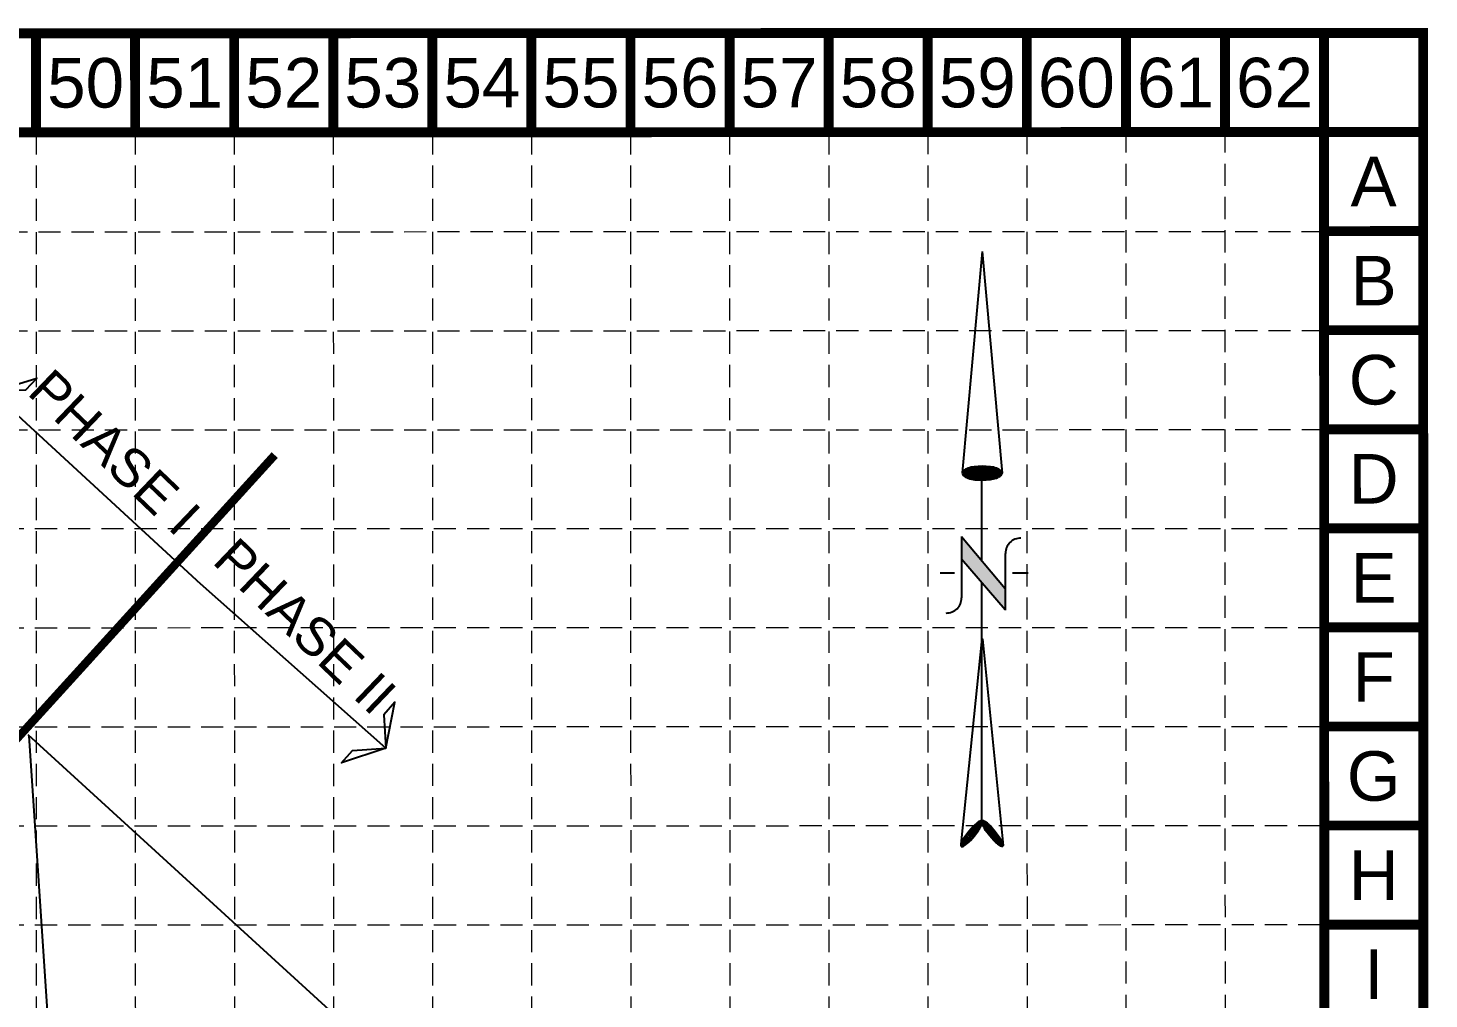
# Model space of a CAD drawing. Extents: x -500 to 2880, y -1767 to 500.
# Drawn here: x 2209 to 2880, y -327 to 138 of the extents above; entities that cross this region are included whole.
import ezdxf
from ezdxf.enums import TextEntityAlignment as Align

# ---------------------------------------------------------------- set-up
doc = ezdxf.new("R2010")
doc.units = 0
doc.header["$LTSCALE"] = 25
doc.header["$MEASUREMENT"] = 0
doc.linetypes.add('DASHED', pattern=[0.75, 0.5, -0.25])
doc.linetypes.add('HIDDEN', pattern=[0.375, 0.25, -0.125])
for name, color, linetype in [('BASE', 7, 'CONTINUOUS'), ('GRID', 254, 'HIDDEN'), ('NARROW', 7, 'CONTINUOUS'), ('P-LOTS', 1, 'CONTINUOUS'), ('PHASELINE', 9, 'DASHED')]:
    doc.layers.add(name, color=color, linetype=linetype)
doc.styles.get("Standard").update_dxf_attribs({"font": 'ARIAL.TTF'})

# ---------------------------------------------------------------- blocks, each defined once
blk = doc.blocks.new('North Arrow')
at = {"layer": 'NARROW'}
for p, q in [((32.43, 3.06), (32.43, 4.63)), ((0, 0), (22.36, 2)), ((28.77, -2.09), (34.02, 2.32)), ((36.18, 2.33), (30.46, 2.33)), ((36.16, 2.32), (31.04, -2.09)), ((39.1, 0.01), (59.96, 2.11)), ((0, 0), (22.33, -2.02)), ((31.2, -0.05), (21.66, -0.05)), ((21.66, -0.05), (21.66, -0.05)), ((57.45, -0.05), (33.41, -0.05)), ((59.83, -2.14), (39.04, -0.01)), ((57.69, -0.03), (57.77, -0.01)), ((57.77, -0.05), (57.69, -0.03)), ((28.77, -2.09), (34.95, -2.09)), ((32.43, -4.26), (32.43, -2.8))]:
    blk.add_line(p, q, dxfattribs=at)
blk.add_lwpolyline([(22.36, -2.03), (22.59, -1.93, 0.091577), (22.87, -1.44, 0.048306), (23.03, -0.75), (23.07, -0.01), (23.01, 0.82, 0.048306), (22.87, 1.42, 0.091577), (22.59, 1.91), (22.36, 2.01), (22.14, 1.91, 0.091577), (21.86, 1.42, 0.048306), (21.72, 0.82), (21.66, -0.01), (21.72, -0.83, 0.048306), (21.86, -1.44, 0.091577), (22.14, -1.93)], format="xyb", close=True, dxfattribs=at)
for points in [[(57.46, -0.03), (57.44, 0.08, -0.066818), (57.67, 0.47, -0.03073), (58.01, 0.84), (58.52, 1.29), (59.07, 1.7, -0.03073), (59.5, 1.95, -0.066818), (59.93, 2.1), (60.04, 2.06)], [(60.04, 2.06), (60.05, 1.95, -0.066818), (59.82, 1.56, -0.03073), (59.43, 1.14), (58.97, 0.74), (58.42, 0.33, -0.03073), (57.99, 0.08, -0.036692), (57.76, -0.02)], [(57.46, -0.04), (57.44, -0.15, 0.066818), (57.67, -0.54, 0.03073), (58.01, -0.9), (58.52, -1.36), (59.07, -1.77, 0.03073), (59.5, -2.02, 0.066818), (59.93, -2.17), (60.04, -2.13)], [(60.04, -2.13), (60.05, -2.01, 0.066818), (59.82, -1.63, 0.03073), (59.43, -1.2), (58.97, -0.8), (58.42, -0.4, 0.03073), (57.99, -0.15, 0.036692), (57.76, -0.05)]]:
    blk.add_lwpolyline(points, format="xyb", dxfattribs=at)
for centre, start, end in [((30.46, 3.86), 178.8769, 270), ((34.95, -3.62), 358.8769, 90)]:
    blk.add_arc(centre, 1.53, start, end, dxfattribs=at)
for points in [[(23.07, -0.05), (21.72, 0.82), (23.02, 0.75), (21.85, 1.42)], [(23.02, 0.75), (21.85, 1.42), (22.87, 1.44), (22.14, 1.91)], [(22.87, 1.44), (22.14, 1.91), (22.59, 1.91), (22.36, 2)], [(31.05, -2.09), (36.15, 2.36), (28.75, -2.06), (34.01, 2.36)], [(58.52, 1.3), (59.05, 0.81), (58.7, 1.42), (59.26, 0.99)], [(59.26, 1), (58.69, 1.42), (59.45, 1.15), (59, 1.65)], [(59.45, 1.15), (59, 1.65), (59.62, 1.34), (59.28, 1.82)], [(59.62, 1.34), (59.28, 1.82), (59.81, 1.55), (59.49, 1.95)], [(59.81, 1.55), (59.49, 1.95), (59.93, 1.73), (59.69, 2.04)], [(59.93, 1.73), (59.69, 2.04), (60.05, 1.94), (59.93, 2.1)], [(60.05, 1.94), (59.93, 2.1), (60.04, 2.06)], [(23.03, -0.76), (21.67, -0.05), (23.07, -0.05), (21.72, 0.82)], [(57.44, 0.08), (57.7, -0.01), (57.5, 0.21), (57.77, -0.01)], [(57.45, -0.04), (57.69, -0.02), (57.44, 0.08), (57.7, -0.01)], [(57.5, 0.21), (57.77, -0.01), (57.6, 0.39), (57.94, 0.06)], [(57.6, 0.39), (57.94, 0.06), (57.68, 0.5), (58.07, 0.13)], [(57.68, 0.5), (58.07, 0.13), (57.84, 0.66), (58.29, 0.26)], [(57.84, 0.66), (58.29, 0.26), (58.03, 0.86), (58.52, 0.41)], [(58.03, 0.86), (58.52, 0.41), (58.26, 1.07), (58.73, 0.57)], [(58.26, 1.07), (58.73, 0.57), (58.52, 1.3), (59.05, 0.81)], [(22.87, -1.44), (21.72, -0.87), (23.03, -0.76), (21.67, -0.05)], [(22.58, -1.93), (21.86, -1.45), (22.87, -1.44), (21.72, -0.87)], [(57.44, -0.14), (57.69, -0.02), (57.45, -0.04), (57.69, -0.02)], [(57.46, -0.19), (57.7, -0.03), (57.44, -0.14), (57.69, -0.02)], [(57.53, -0.33), (57.76, -0.05), (57.46, -0.19), (57.7, -0.03)], [(57.63, -0.48), (57.9, -0.1), (57.53, -0.33), (57.76, -0.05)], [(57.78, -0.66), (58.09, -0.2), (57.63, -0.48), (57.9, -0.1)], [(57.97, -0.87), (58.34, -0.35), (57.78, -0.66), (58.09, -0.2)], [(58.24, -1.11), (58.61, -0.54), (57.97, -0.87), (58.34, -0.35)], [(58.61, -1.43), (58.93, -0.77), (58.24, -1.11), (58.61, -0.54)], [(58.91, -1.64), (59.2, -1), (58.61, -1.43), (58.93, -0.77)], [(59.12, -1.79), (59.57, -1.36), (58.92, -1.65), (59.2, -1.01)], [(59.35, -1.93), (59.81, -1.62), (59.12, -1.79), (59.57, -1.36)], [(59.54, -1.32), (59.41, -1.18), (59.21, -1.01)], [(22.36, -2.01), (22.14, -1.93), (22.58, -1.93), (21.86, -1.45)], [(59.58, -2.05), (59.93, -1.79), (59.35, -1.93), (59.81, -1.62)], [(59.78, -2.13), (60.05, -2.01), (59.58, -2.05), (59.93, -1.79)], [(59.92, -2.17), (60.04, -2.13), (59.78, -2.13), (60.05, -2.01)]]:
    blk.add_solid(points, dxfattribs=at)

msp = doc.modelspace()

# ---------------------------------------------------------------- linework, layer by layer
at = {"layer": 'BASE', "color": 9}
msp.add_line((2829.99, 88.16), (2830.4, -1716.84), dxfattribs=at)
at = {"layer": 'BASE', "const_width": 4.75}
for points in [[(-162.09, -1765.02), (2877.91, -1764.33), (2877.48, 135.67), (-162.52, 134.98)], [(-114.6, -1717.51), (2830.4, -1716.84), (2829.99, 88.16), (-115.01, 87.49)]]:
    msp.add_lwpolyline(points, close=True, dxfattribs=at)
for points in [[(2212.49, 88.02), (2212.48, 135.52)], [(2259.99, 88.03), (2259.98, 135.53)], [(2307.49, 88.04), (2307.48, 135.54)], [(2354.99, 88.05), (2354.98, 135.55)], [(2402.49, 88.06), (2402.48, 135.56)], [(2449.99, 88.07), (2449.98, 135.57)], [(2497.49, 88.08), (2497.48, 135.58)], [(2544.99, 88.09), (2544.98, 135.59)], [(2592.49, 88.1), (2592.48, 135.6)], [(2639.99, 88.12), (2639.98, 135.62)], [(2687.49, 88.13), (2687.48, 135.63)], [(2734.99, 88.14), (2734.98, 135.64)], [(2782.49, 88.15), (2782.48, 135.65)], [(2829.99, 88.16), (2829.98, 135.66)], [(2877.49, 88.17), (2877.48, 135.67)], [(2877.49, 88.17), (2829.99, 88.16)], [(2877.51, 40.67), (2830.01, 40.66)], [(2877.52, -6.83), (2830.02, -6.84)], [(2877.53, -54.33), (2830.03, -54.34)], [(2877.54, -101.83), (2830.04, -101.84)], [(2877.55, -149.33), (2830.05, -149.34)], [(2877.56, -196.83), (2830.06, -196.84)], [(2877.57, -244.33), (2830.07, -244.34)], [(2877.58, -291.83), (2830.08, -291.84)]]:
    msp.add_lwpolyline(points, dxfattribs=at)
at = {"layer": 'GRID', "color": 252, "linetype": 'HIDDEN', "lineweight": 0, "ltscale": 1.7}
for p, q in [((2212.49, 88.02), (2212.87, -1574.69)), ((2259.99, 88.03), (2260.37, -1574.68)), ((2307.49, 88.04), (2307.87, -1574.67)), ((2354.99, 88.05), (2355.37, -1574.66)), ((2402.49, 88.06), (2402.87, -1574.65)), ((2449.99, 88.07), (2450.37, -1574.64)), ((2497.49, 88.08), (2497.87, -1574.63)), ((2544.99, 88.09), (2545.37, -1574.62)), ((2592.49, 88.1), (2592.87, -1574.6)), ((2639.99, 88.12), (2640.37, -1574.59)), ((2687.49, 88.13), (2687.87, -1574.58)), ((2734.91, 88.92), (2735.29, -1574.57)), ((2782.41, 88.93), (2782.79, -1574.56)), ((-113.25, 39.84), (2831.75, 40.5)), ((-113.23, -7.66), (2831.77, -7)), ((-113.22, -55.16), (2831.78, -54.5)), ((-114.96, -102.51), (2830.04, -101.84)), ((-114.95, -150.01), (2830.05, -149.34)), ((-114.94, -197.51), (2830.06, -196.84)), ((-114.93, -245.01), (2830.07, -244.34)), ((-114.92, -292.51), (2830.08, -291.84))]:
    msp.add_line(p, q, dxfattribs=at)
at = {"layer": 'P-LOTS', "color": 9}
for p, q in [((2373.37, -351.16), (2208.64, -200.8)), ((2223.24, -411.14), (2209.16, -201.27))]:
    msp.add_line(p, q, dxfattribs=at)
at = {"layer": 'PHASELINE', "color": 7, "linetype": 'Continuous'}
for p in [(2191.49, -36.44), (2380.19, -207.18)]:
    msp.add_line(p, (2291.31, -128.49), dxfattribs=at)
for points in [[(2191.49, -36.44), (2212.92, -29.84), (2207.48, -35.66)], [(2380.19, -207.18), (2384.46, -185.17), (2379.25, -191.2)], [(2380.19, -207.18), (2358.9, -214.24), (2364.22, -208.3)]]:
    msp.add_lwpolyline(points, close=True, dxfattribs=at)
at = {"layer": 'PHASELINE', "color": 7, "const_width": 4}
msp.add_lwpolyline([(2326.9, -66.71), (1848.35, -593.37), (1911.07, -655.81), (1945.5, -663.72), (2021.78, -588.66), (2070.81, -627.99), (1989.33, -712.18), (1967.86, -735.66), (1923.36, -810.76), (1892.69, -898.63), (1881.87, -954.92), (1877.91, -1012.11), (1877.17, -1096.7), (1887.47, -1096.79), (1886.57, -1107.28), (1886.31, -1136.28), (1881.72, -1146.74), (1879.55, -1345.18)], dxfattribs=at)

# ---------------------------------------------------------------- block references
at = {"layer": 'BASE', "xscale": 4.749999999999967, "yscale": 4.75, "zscale": 4.750000000000012, "rotation": 270.0129412546628}
msp.add_blockref('North Arrow', (2666.12, 30.85), dxfattribs=at)

# ---------------------------------------------------------------- texts
at = {"layer": 'BASE'}
for s, p in [('50', (2236.24, 111.77)), ('51', (2283.74, 111.79)), ('52', (2331.24, 111.8)), ('53', (2378.74, 111.81)), ('54', (2426.24, 111.82)), ('55', (2473.74, 111.83)), ('56', (2521.24, 111.84)), ('57', (2568.74, 111.85)), ('58', (2616.24, 111.86)), ('59', (2663.74, 111.87)), ('60', (2711.24, 111.88)), ('61', (2758.74, 111.89)), ('62', (2806.24, 111.9)), ('A', (2853.75, 64.41)), ('B', (2853.76, 16.91)), ('C', (2853.77, -30.59)), ('D', (2853.78, -78.09)), ('E', (2853.79, -125.59)), ('F', (2853.8, -173.09)), ('G', (2853.81, -220.59)), ('H', (2853.83, -268.09)), ('I', (2853.84, -315.59))]:
    msp.add_text(s, height=23.75, rotation=0.01294, dxfattribs=at).set_placement(p, align=Align.MIDDLE_CENTER)
at = {"layer": 'PHASELINE', "color": 7, "linetype": 'Continuous'}
for s, p in [('PHASE I', (2207.68, -37.23)), ('PHASE II', (2296.4, -118.17))]:
    msp.add_text(s, height=18.2, rotation=316.2638, dxfattribs=at).set_placement(p)

doc.saveas('drawing.dxf')
